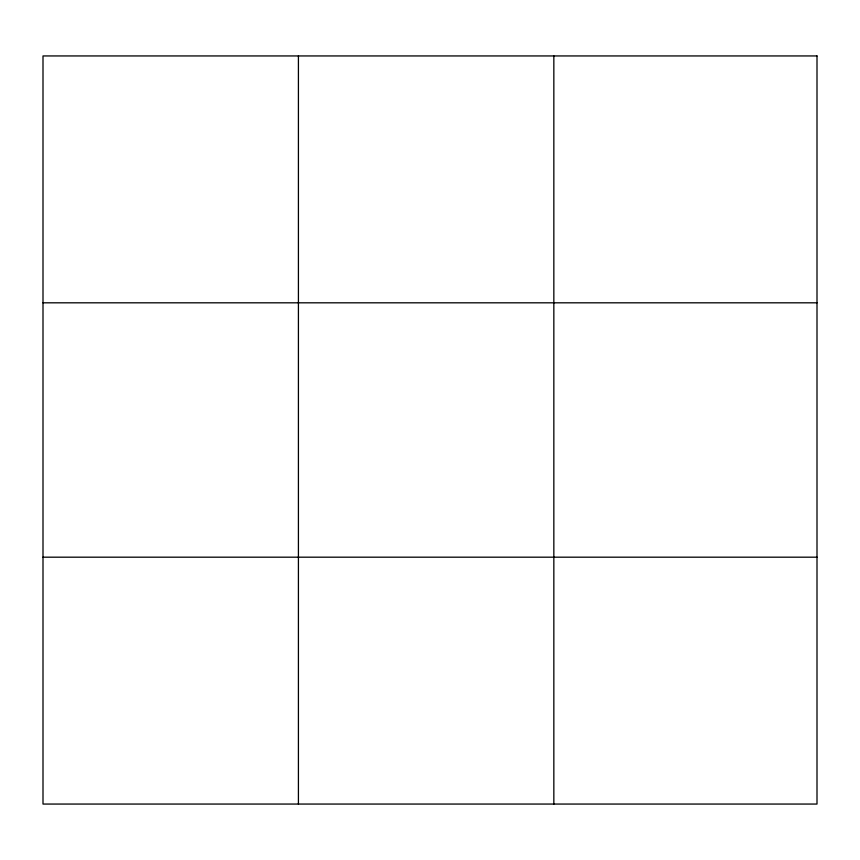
<?xml version="1.0" encoding="UTF-8"?>
<svg xmlns="http://www.w3.org/2000/svg" width="860" height="860" viewBox="0 0 860 860"><rect width="100%" height="100%" fill="white"/><g stroke="black" fill="none" stroke-linecap="round" stroke-linejoin="round"><path stroke-width="1.29" d="M298.42 804.057L298.42 55.943M553.84 804.057L553.84 55.943M43 302.817L817 302.817M43 557.183L817 557.183M817 55.943L817 804.057L43 804.057L43 55.943L817 55.943"/></g></svg>
